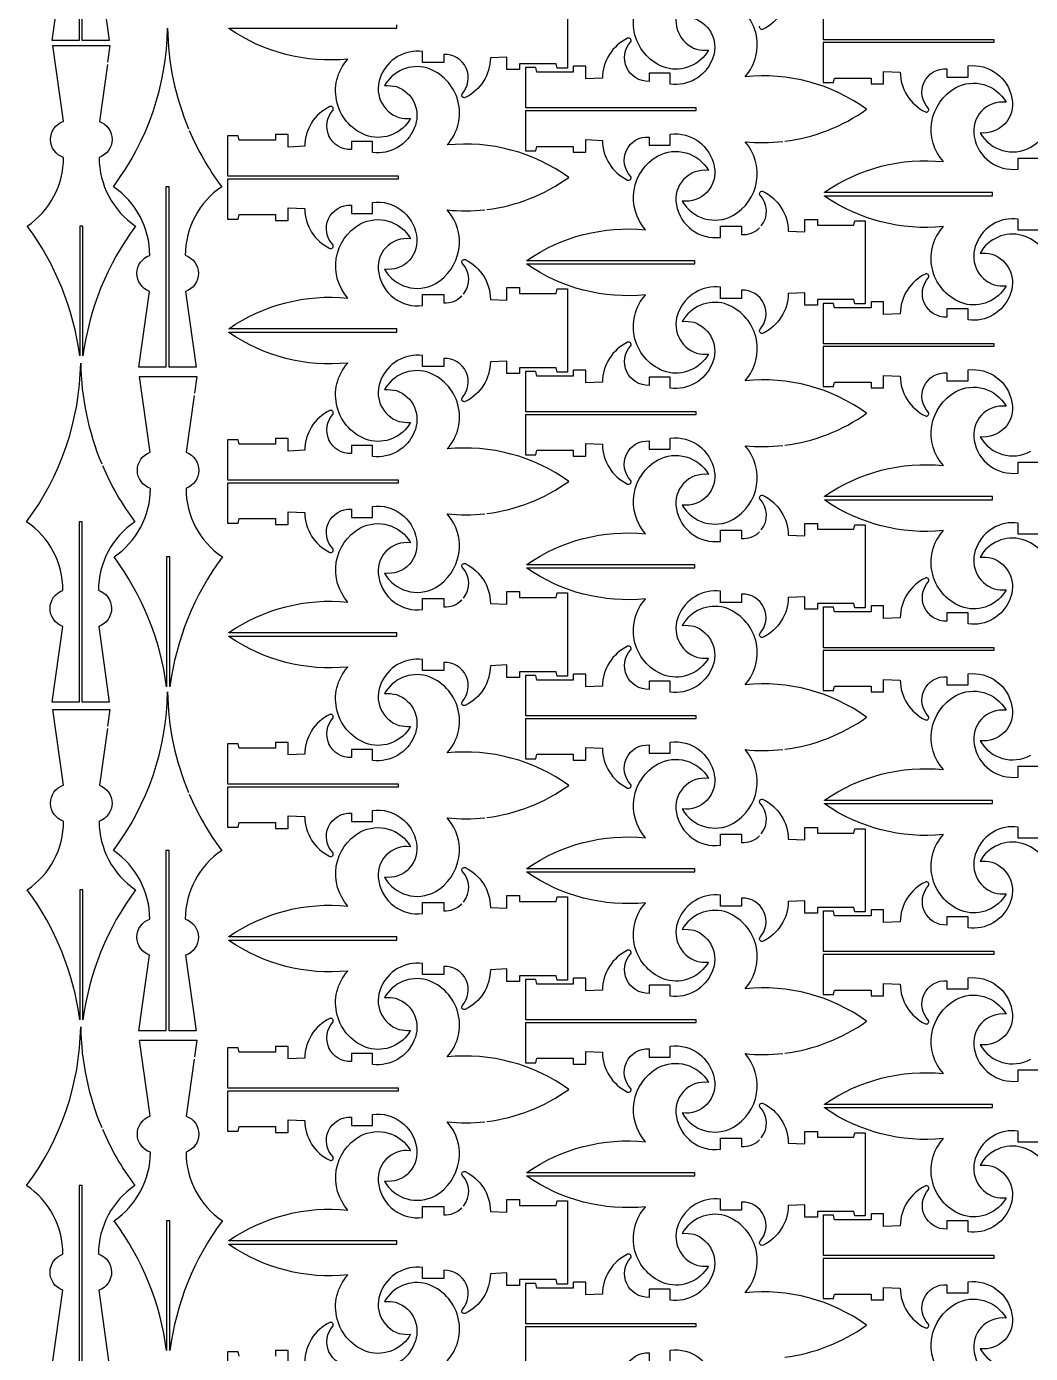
# Model space of a CAD drawing. Header units: millimetres. Extents: x 0 to 982, y 0 to 1994.
# Drawn here: x 0 to 485, y 972 to 1613 of the extents above; entities that cross this region are included whole.
import ezdxf

# ---------------------------------------------------------------- set-up
doc = ezdxf.new("R2010")
doc.units = ezdxf.units.MM
doc.layers.get('0').update_dxf_attribs({"color": 70})

msp = doc.modelspace()

# ---------------------------------------------------------------- linework, layer by layer
for points in [[(36.68, 1721.13, 0.060023), (52.37, 1693.91, 0.24714), (34.78, 1660.75), (34.79, 1660.74, -0.716421), (34.91, 1643.25), (34.9, 1643.24), (40.02, 1606.63, 0.000082), (26.96, 1606.63), (26.96, 1693.9), (25.41, 1693.9), (25.41, 1606.63), (12.35, 1606.63), (17.48, 1643.28), (17.47, 1643.29, -0.706462), (17.58, 1660.7), (17.59, 1660.71, 0.248519), (0, 1693.91, 0.158189), (26.18, 1770.63, 0.095578), (36.35, 1721.93)], [(261.59, 1633.45), (261.59, 1593.21), (256.54, 1593.21), (256.07, 1595.37), (238.46, 1595.37), (238.46, 1592.56), (232.34, 1592.56), (232.34, 1598.61), (224.31, 1598.27, -0.285476), (212.17, 1579.04, -0.693962), (210.59, 1580.73, 0.668348), (201.75, 1599.89), (201.75, 1595.91), (191.55, 1595.91), (191.55, 1601.26, 0.342044), (171.35, 1589.44, 0.442806), (180, 1569.39, 0.070962), (185.73, 1568.94, -0.342025), (165.3, 1560.35, -0.543378), (155.4, 1597.63, -0.178253), (97.9, 1612.4), (97.9, 1612.56), (179.11, 1612.56), (179.11, 1614.11)], [(315.35, 1622.44, 0.442806), (324, 1602.39, 0.070962), (329.73, 1601.94, -0.342025), (309.3, 1593.35, -0.543378), (299.4, 1630.63, -0.178253)], [(368.31, 1631.27, -0.285476), (356.17, 1612.04, -0.693962), (354.59, 1613.73, 0.668348)], [(366.63, 1557.88, 0.125752), (406.24, 1573.38, 0.183089), (347.44, 1589.08, 0.543378), (337.53, 1626.35, 0.342025)], [(385.24, 1626.5), (385.24, 1607.15), (467.73, 1607.15), (467.73, 1605.6), (385.24, 1605.6), (385.24, 1586.26), (390.29, 1586.26), (390.76, 1588.42), (408.37, 1588.42), (408.37, 1585.61), (414.49, 1585.61), (414.49, 1591.66), (422.52, 1591.32, 0.285657), (434.66, 1572.08, 0.693962), (436.24, 1573.77, -0.690194), (445.09, 1592.93), (445.09, 1588.95), (455.28, 1588.95), (455.28, 1594.3, -0.402273), (476.54, 1578.53, -0.514022), (461.1, 1561.98, 0.411255), (485.63, 1554.98, 0.476881), (491.44, 1590.67, 0.053172), (509.66, 1590.77)], [(322.83, 1617.32, -0.442806), (331.49, 1597.27, -0.342044), (311.28, 1585.45), (311.28, 1590.8), (301.09, 1590.8), (301.09, 1586.82, -0.668348), (292.24, 1605.98, 0.693962), (290.66, 1607.67, 0.285476), (278.52, 1588.43), (270.49, 1588.09), (270.49, 1594.15), (264.37, 1594.15), (264.37, 1591.33), (246.76, 1591.33), (246.29, 1593.5), (241.24, 1593.5), (241.24, 1574.15), (323.73, 1574.15), (323.73, 1572.6), (241.24, 1572.6), (241.24, 1553.26), (246.29, 1553.26), (246.76, 1555.42), (264.37, 1555.42), (264.37, 1552.61), (270.49, 1552.61), (270.49, 1558.66), (278.52, 1558.32, 0.285657), (290.66, 1539.08, 0.693962), (292.24, 1540.77, -0.690194), (301.09, 1559.93), (301.09, 1555.95), (311.28, 1555.95), (311.28, 1561.3, -0.402273), (332.54, 1545.53, -0.514022), (317.1, 1528.98, 0.411255), (341.63, 1521.98, 0.476881), (347.44, 1557.67, 0.053172), (365.66, 1557.77)], [(78.68, 1563.13, 0.060023), (94.37, 1535.91, 0.24714), (76.78, 1502.75), (76.79, 1502.74, -0.716421), (76.91, 1485.25), (76.9, 1485.24), (82.02, 1448.63, 0.000082), (68.96, 1448.63), (68.96, 1535.9), (67.41, 1535.9), (67.41, 1448.63), (54.35, 1448.63), (59.48, 1485.28), (59.47, 1485.29, -0.706462), (59.58, 1502.7), (59.59, 1502.71, 0.248519), (42, 1535.91, 0.158189), (68.18, 1612.63, 0.095578), (78.35, 1563.93)], [(39.08, 1594.98), (35.23, 1567.48), (35.24, 1567.46, -0.706462), (35.13, 1550.06), (35.12, 1550.05, 0.248519), (52.7, 1516.85, 0.127449), (27.29, 1454.08), (27.29, 1516.85), (25.74, 1516.85), (25.74, 1454.08, 0.127449), (0.33, 1516.85, 0.24714), (17.92, 1550.01), (17.91, 1550.02, -0.716421), (17.79, 1567.5), (17.8, 1567.52), (12.68, 1604.13), (40.36, 1604.13), (39.23, 1596.1)], [(222.63, 1524.88, 0.125752), (262.24, 1540.38, 0.183089), (203.44, 1556.08, 0.543378), (193.53, 1593.35, 0.342025), (173.1, 1584.77, -0.070962), (178.83, 1584.32, -0.442806), (187.49, 1564.27, -0.342044), (167.28, 1552.45), (167.28, 1557.8), (157.09, 1557.8), (157.09, 1553.82, -0.668348), (148.24, 1572.98, 0.693962), (146.66, 1574.67, 0.285476), (134.52, 1555.43), (126.49, 1555.09), (126.49, 1561.15), (120.37, 1561.15), (120.37, 1558.33), (102.76, 1558.33), (102.29, 1560.5), (97.24, 1560.5), (97.24, 1541.15), (179.73, 1541.15), (179.73, 1539.6), (97.24, 1539.6), (97.24, 1520.26), (102.29, 1520.26), (102.76, 1522.42), (120.37, 1522.42), (120.37, 1519.61), (126.49, 1519.61), (126.49, 1525.66), (134.52, 1525.32, 0.285657), (146.66, 1506.08, 0.693962), (148.24, 1507.77, -0.690194), (157.09, 1526.93), (157.09, 1522.95), (167.28, 1522.95), (167.28, 1528.3, -0.402273), (188.54, 1512.53, -0.514022), (173.1, 1495.98, 0.411255), (197.63, 1488.98, 0.476881), (203.44, 1524.67, 0.053172), (221.66, 1524.77)], [(489.75, 1514.91), (479.55, 1514.91), (479.55, 1520.26, 0.342044), (459.35, 1508.44, 0.442806), (468, 1488.39, 0.070962), (473.73, 1487.94, -0.342025), (453.3, 1479.35, -0.543378), (443.4, 1516.63, -0.178253), (385.9, 1531.4), (385.9, 1531.56), (467.11, 1531.56), (467.11, 1533.11), (385.9, 1533.11), (385.9, 1533.25, -0.178238), (443.4, 1548.03, -0.476881), (449.2, 1583.73, -0.411255), (473.73, 1576.73, 0.514022), (458.3, 1560.18, 0.402273), (479.55, 1544.41), (479.55, 1549.76), (489.75, 1549.76)], [(355.28, 1516.9, 0.382105), (354.59, 1531.94, -0.693962), (356.17, 1533.62, -0.285657), (368.31, 1514.39), (376.34, 1514.05), (376.34, 1520.1), (382.46, 1520.1), (382.46, 1517.29), (400.07, 1517.29), (400.54, 1519.45), (405.59, 1519.45), (405.59, 1479.21), (400.54, 1479.21), (400.07, 1481.37), (382.46, 1481.37), (382.46, 1478.56), (376.34, 1478.56), (376.34, 1484.61), (368.31, 1484.27, -0.285476), (356.17, 1465.04, -0.693962), (354.59, 1466.73, 0.668348), (345.75, 1485.89), (345.75, 1481.91), (335.55, 1481.91), (335.55, 1487.26, 0.342044), (315.35, 1475.44, 0.442806), (324, 1455.39, 0.070962), (329.73, 1454.94, -0.342025), (309.3, 1446.35, -0.543378), (299.4, 1483.63, -0.178253), (241.9, 1498.4), (241.9, 1498.56), (323.11, 1498.56), (323.11, 1500.11), (241.9, 1500.11), (241.9, 1500.25, -0.178238), (299.4, 1515.03, -0.476881), (305.2, 1550.73, -0.411255), (329.73, 1543.73, 0.514022), (314.3, 1527.18, 0.402273), (335.55, 1511.41), (335.55, 1516.76), (345.75, 1516.76), (345.75, 1512.77, 0.217338), (354.52, 1516.06)], [(211.28, 1483.9, 0.382105), (210.59, 1498.94, -0.693962), (212.17, 1500.62, -0.285657), (224.31, 1481.39), (232.34, 1481.05), (232.34, 1487.1), (238.46, 1487.1), (238.46, 1484.29), (256.07, 1484.29), (256.54, 1486.45), (261.59, 1486.45), (261.59, 1446.21), (256.54, 1446.21), (256.07, 1448.37), (238.46, 1448.37), (238.46, 1445.56), (232.34, 1445.56), (232.34, 1451.61), (224.31, 1451.27, -0.285476), (212.17, 1432.04, -0.693962), (210.59, 1433.73, 0.668348), (201.75, 1452.89), (201.75, 1448.91), (191.55, 1448.91), (191.55, 1454.26, 0.342044), (171.35, 1442.44, 0.442806), (180, 1422.39, 0.070962), (185.73, 1421.94, -0.342025), (165.3, 1413.35, -0.543378), (155.4, 1450.63, -0.178253), (97.9, 1465.4), (97.9, 1465.56), (179.11, 1465.56), (179.11, 1467.11), (97.9, 1467.11), (97.9, 1467.25, -0.178238), (155.4, 1482.03, -0.476881), (161.2, 1517.73, -0.411255), (185.73, 1510.73, 0.514022), (170.3, 1494.18, 0.402273), (191.55, 1478.41), (191.55, 1483.76), (201.75, 1483.76), (201.75, 1479.77, 0.217338), (210.52, 1483.06)], [(491.44, 1475.08, 0.543378), (481.53, 1512.35, 0.342025), (461.1, 1503.77, -0.070962), (466.83, 1503.32, -0.442806), (475.49, 1483.27, -0.342044), (455.28, 1471.45), (455.28, 1476.8), (445.09, 1476.8), (445.09, 1472.82, -0.668348), (436.24, 1491.98, 0.693962), (434.66, 1493.67, 0.285476), (422.52, 1474.43), (414.49, 1474.09), (414.49, 1480.15), (408.37, 1480.15), (408.37, 1477.33), (390.76, 1477.33), (390.29, 1479.5), (385.24, 1479.5), (385.24, 1460.15), (467.73, 1460.15), (467.73, 1458.6), (385.24, 1458.6), (385.24, 1439.26), (390.29, 1439.26), (390.76, 1441.42), (408.37, 1441.42), (408.37, 1438.61), (414.49, 1438.61), (414.49, 1444.66), (422.52, 1444.32, 0.285657), (434.66, 1425.08, 0.693962), (436.24, 1426.77, -0.690194), (445.09, 1445.93), (445.09, 1441.95), (455.28, 1441.95), (455.28, 1447.3, -0.402273), (476.54, 1431.53, -0.514022), (461.1, 1414.98, 0.411255), (485.63, 1407.98, 0.476881)], [(366.63, 1410.88, 0.125752), (406.24, 1426.38, 0.183089), (347.44, 1442.08, 0.543378), (337.53, 1479.35, 0.342025), (317.1, 1470.77, -0.070962), (322.83, 1470.32, -0.442806), (331.49, 1450.27, -0.342044), (311.28, 1438.45), (311.28, 1443.8), (301.09, 1443.8), (301.09, 1439.82, -0.668348), (292.24, 1458.98, 0.693962), (290.66, 1460.67, 0.285476), (278.52, 1441.43), (270.49, 1441.09), (270.49, 1447.15), (264.37, 1447.15), (264.37, 1444.33), (246.76, 1444.33), (246.29, 1446.5), (241.24, 1446.5), (241.24, 1427.15), (323.73, 1427.15), (323.73, 1425.6), (241.24, 1425.6), (241.24, 1406.26), (246.29, 1406.26), (246.76, 1408.42), (264.37, 1408.42), (264.37, 1405.61), (270.49, 1405.61), (270.49, 1411.66), (278.52, 1411.32, 0.285657), (290.66, 1392.08, 0.693962), (292.24, 1393.77, -0.690194), (301.09, 1412.93), (301.09, 1408.95), (311.28, 1408.95), (311.28, 1414.3, -0.402273), (332.54, 1398.53, -0.514022), (317.1, 1381.98, 0.411255), (341.63, 1374.98, 0.476881), (347.44, 1410.67, 0.053172), (365.66, 1410.77)], [(36.68, 1401.13, 0.060023), (52.37, 1373.91, 0.24714), (34.78, 1340.75), (34.79, 1340.74, -0.716421), (34.91, 1323.25), (34.9, 1323.24), (40.02, 1286.63, 0.000082), (26.96, 1286.63), (26.96, 1373.9), (25.41, 1373.9), (25.41, 1286.63), (12.35, 1286.63), (17.48, 1323.28), (17.47, 1323.29, -0.706462), (17.58, 1340.7), (17.59, 1340.71, 0.248519), (0, 1373.91, 0.158189), (26.18, 1450.63, 0.095578), (36.35, 1401.93)], [(81.08, 1434.98), (77.23, 1407.48), (77.24, 1407.46, -0.706462), (77.13, 1390.06), (77.12, 1390.05, 0.248519), (94.7, 1356.85, 0.127449), (69.29, 1294.08), (69.29, 1356.85), (67.74, 1356.85), (67.74, 1294.08, 0.127449), (42.33, 1356.85, 0.24714), (59.92, 1390.01), (59.91, 1390.02, -0.716421), (59.79, 1407.5), (59.8, 1407.52), (54.68, 1444.13), (82.36, 1444.13), (81.23, 1436.1)], [(222.63, 1377.88, 0.125752), (262.24, 1393.38, 0.183089), (203.44, 1409.08, 0.543378), (193.53, 1446.35, 0.342025), (173.1, 1437.77, -0.070962), (178.83, 1437.32, -0.442806), (187.49, 1417.27, -0.342044), (167.28, 1405.45), (167.28, 1410.8), (157.09, 1410.8), (157.09, 1406.82, -0.668348), (148.24, 1425.98, 0.693962), (146.66, 1427.67, 0.285476), (134.52, 1408.43), (126.49, 1408.09), (126.49, 1414.15), (120.37, 1414.15), (120.37, 1411.33), (102.76, 1411.33), (102.29, 1413.5), (97.24, 1413.5), (97.24, 1394.15), (179.73, 1394.15), (179.73, 1392.6), (97.24, 1392.6), (97.24, 1373.26), (102.29, 1373.26), (102.76, 1375.42), (120.37, 1375.42), (120.37, 1372.61), (126.49, 1372.61), (126.49, 1378.66), (134.52, 1378.32, 0.285657), (146.66, 1359.08, 0.693962), (148.24, 1360.77, -0.690194), (157.09, 1379.93), (157.09, 1375.95), (167.28, 1375.95), (167.28, 1381.3, -0.402273), (188.54, 1365.53, -0.514022), (173.1, 1348.98, 0.411255), (197.63, 1341.98, 0.476881), (203.44, 1377.67, 0.053172), (221.66, 1377.77)], [(489.75, 1367.91), (479.55, 1367.91), (479.55, 1373.26, 0.342044), (459.35, 1361.44, 0.442806), (468, 1341.39, 0.070962), (473.73, 1340.94, -0.342025), (453.3, 1332.35, -0.543378), (443.4, 1369.63, -0.178253), (385.9, 1384.4), (385.9, 1384.56), (467.11, 1384.56), (467.11, 1386.11), (385.9, 1386.11), (385.9, 1386.25, -0.178238), (443.4, 1401.03, -0.476881), (449.2, 1436.73, -0.411255), (473.73, 1429.73, 0.514022), (458.3, 1413.18, 0.402273), (479.55, 1397.41), (479.55, 1402.76), (489.75, 1402.76)], [(355.28, 1369.9, 0.382105), (354.59, 1384.94, -0.693962), (356.17, 1386.62, -0.285657), (368.31, 1367.39), (376.34, 1367.05), (376.34, 1373.1), (382.46, 1373.1), (382.46, 1370.29), (400.07, 1370.29), (400.54, 1372.45), (405.59, 1372.45), (405.59, 1332.21), (400.54, 1332.21), (400.07, 1334.37), (382.46, 1334.37), (382.46, 1331.56), (376.34, 1331.56), (376.34, 1337.61), (368.31, 1337.27, -0.285476), (356.17, 1318.04, -0.693962), (354.59, 1319.73, 0.668348), (345.75, 1338.89), (345.75, 1334.91), (335.55, 1334.91), (335.55, 1340.26, 0.342044), (315.35, 1328.44, 0.442806), (324, 1308.39, 0.070962), (329.73, 1307.94, -0.342025), (309.3, 1299.35, -0.543378), (299.4, 1336.63, -0.178253), (241.9, 1351.4), (241.9, 1351.56), (323.11, 1351.56), (323.11, 1353.11), (241.9, 1353.11), (241.9, 1353.25, -0.178238), (299.4, 1368.03, -0.476881), (305.2, 1403.73, -0.411255), (329.73, 1396.73, 0.514022), (314.3, 1380.18, 0.402273), (335.55, 1364.41), (335.55, 1369.76), (345.75, 1369.76), (345.75, 1365.77, 0.217338), (354.52, 1369.06)], [(211.28, 1336.9, 0.382105), (210.59, 1351.94, -0.693962), (212.17, 1353.62, -0.285657), (224.31, 1334.39), (232.34, 1334.05), (232.34, 1340.1), (238.46, 1340.1), (238.46, 1337.29), (256.07, 1337.29), (256.54, 1339.45), (261.59, 1339.45), (261.59, 1299.21), (256.54, 1299.21), (256.07, 1301.37), (238.46, 1301.37), (238.46, 1298.56), (232.34, 1298.56), (232.34, 1304.61), (224.31, 1304.27, -0.285476), (212.17, 1285.04, -0.693962), (210.59, 1286.73, 0.668348), (201.75, 1305.89), (201.75, 1301.91), (191.55, 1301.91), (191.55, 1307.26, 0.342044), (171.35, 1295.44, 0.442806), (180, 1275.39, 0.070962), (185.73, 1274.94, -0.342025), (165.3, 1266.35, -0.543378), (155.4, 1303.63, -0.178253), (97.9, 1318.4), (97.9, 1318.56), (179.11, 1318.56), (179.11, 1320.11), (97.9, 1320.11), (97.9, 1320.25, -0.178238), (155.4, 1335.03, -0.476881), (161.2, 1370.73, -0.411255), (185.73, 1363.73, 0.514022), (170.3, 1347.18, 0.402273), (191.55, 1331.41), (191.55, 1336.76), (201.75, 1336.76), (201.75, 1332.77, 0.217338), (210.52, 1336.06)], [(491.44, 1328.08, 0.543378), (481.53, 1365.35, 0.342025), (461.1, 1356.77, -0.070962), (466.83, 1356.32, -0.442806), (475.49, 1336.27, -0.342044), (455.28, 1324.45), (455.28, 1329.8), (445.09, 1329.8), (445.09, 1325.82, -0.668348), (436.24, 1344.98, 0.693962), (434.66, 1346.67, 0.285476), (422.52, 1327.43), (414.49, 1327.09), (414.49, 1333.15), (408.37, 1333.15), (408.37, 1330.33), (390.76, 1330.33), (390.29, 1332.5), (385.24, 1332.5), (385.24, 1313.15), (467.73, 1313.15), (467.73, 1311.6), (385.24, 1311.6), (385.24, 1292.26), (390.29, 1292.26), (390.76, 1294.42), (408.37, 1294.42), (408.37, 1291.61), (414.49, 1291.61), (414.49, 1297.66), (422.52, 1297.32, 0.285657), (434.66, 1278.08, 0.693962), (436.24, 1279.77, -0.690194), (445.09, 1298.93), (445.09, 1294.95), (455.28, 1294.95), (455.28, 1300.3, -0.402273), (476.54, 1284.53, -0.514022), (461.1, 1267.98, 0.411255), (485.63, 1260.98, 0.476881)], [(366.63, 1263.88, 0.125752), (406.24, 1279.38, 0.183089), (347.44, 1295.08, 0.543378), (337.53, 1332.35, 0.342025), (317.1, 1323.77, -0.070962), (322.83, 1323.32, -0.442806), (331.49, 1303.27, -0.342044), (311.28, 1291.45), (311.28, 1296.8), (301.09, 1296.8), (301.09, 1292.82, -0.668348), (292.24, 1311.98, 0.693962), (290.66, 1313.67, 0.285476), (278.52, 1294.43), (270.49, 1294.09), (270.49, 1300.15), (264.37, 1300.15), (264.37, 1297.33), (246.76, 1297.33), (246.29, 1299.5), (241.24, 1299.5), (241.24, 1280.15), (323.73, 1280.15), (323.73, 1278.6), (241.24, 1278.6), (241.24, 1259.26), (246.29, 1259.26), (246.76, 1261.42), (264.37, 1261.42), (264.37, 1258.61), (270.49, 1258.61), (270.49, 1264.66), (278.52, 1264.32, 0.285657), (290.66, 1245.08, 0.693962), (292.24, 1246.77, -0.690194), (301.09, 1265.93), (301.09, 1261.95), (311.28, 1261.95), (311.28, 1267.3, -0.402273), (332.54, 1251.53, -0.514022), (317.1, 1234.98, 0.411255), (341.63, 1227.98, 0.476881), (347.44, 1263.67, 0.053172), (365.66, 1263.77)], [(222.63, 1230.88, 0.125752), (262.24, 1246.38, 0.183089), (203.44, 1262.08, 0.543378), (193.53, 1299.35, 0.342025), (173.1, 1290.77, -0.070962), (178.83, 1290.32, -0.442806), (187.49, 1270.27, -0.342044), (167.28, 1258.45), (167.28, 1263.8), (157.09, 1263.8), (157.09, 1259.82, -0.668348), (148.24, 1278.98, 0.693962), (146.66, 1280.67, 0.285476), (134.52, 1261.43), (126.49, 1261.09), (126.49, 1267.15), (120.37, 1267.15), (120.37, 1264.33), (102.76, 1264.33), (102.29, 1266.5), (97.24, 1266.5), (97.24, 1247.15), (179.73, 1247.15), (179.73, 1245.6), (97.24, 1245.6), (97.24, 1226.26), (102.29, 1226.26), (102.76, 1228.42), (120.37, 1228.42), (120.37, 1225.61), (126.49, 1225.61), (126.49, 1231.66), (134.52, 1231.32, 0.285657), (146.66, 1212.08, 0.693962), (148.24, 1213.77, -0.690194), (157.09, 1232.93), (157.09, 1228.95), (167.28, 1228.95), (167.28, 1234.3, -0.402273), (188.54, 1218.53, -0.514022), (173.1, 1201.98, 0.411255), (197.63, 1194.98, 0.476881), (203.44, 1230.67, 0.053172), (221.66, 1230.77)], [(78.68, 1242.13, 0.060023), (94.37, 1214.91, 0.24714), (76.78, 1181.75), (76.79, 1181.74, -0.716421), (76.91, 1164.25), (76.9, 1164.24), (82.02, 1127.63, 0.000082), (68.96, 1127.63), (68.96, 1214.9), (67.41, 1214.9), (67.41, 1127.63), (54.35, 1127.63), (59.48, 1164.28), (59.47, 1164.29, -0.706462), (59.58, 1181.7), (59.59, 1181.71, 0.248519), (42, 1214.91, 0.158189), (68.18, 1291.63, 0.095578), (78.35, 1242.93)], [(489.75, 1220.91), (479.55, 1220.91), (479.55, 1226.26, 0.342044), (459.35, 1214.44, 0.442806), (468, 1194.39, 0.070962), (473.73, 1193.94, -0.342025), (453.3, 1185.35, -0.543378), (443.4, 1222.63, -0.178253), (385.9, 1237.4), (385.9, 1237.56), (467.11, 1237.56), (467.11, 1239.11), (385.9, 1239.11), (385.9, 1239.25, -0.178238), (443.4, 1254.03, -0.476881), (449.2, 1289.73, -0.411255), (473.73, 1282.73, 0.514022), (458.3, 1266.18, 0.402273), (479.55, 1250.41), (479.55, 1255.76), (489.75, 1255.76)], [(39.08, 1273.98), (35.23, 1246.48), (35.24, 1246.46, -0.706462), (35.13, 1229.06), (35.12, 1229.05, 0.248519), (52.7, 1195.85, 0.127449), (27.29, 1133.08), (27.29, 1195.85), (25.74, 1195.85), (25.74, 1133.08, 0.127449), (0.33, 1195.85, 0.24714), (17.92, 1229.01), (17.91, 1229.02, -0.716421), (17.79, 1246.5), (17.8, 1246.52), (12.68, 1283.13), (40.36, 1283.13), (39.23, 1275.1)], [(355.28, 1222.9, 0.382105), (354.59, 1237.94, -0.693962), (356.17, 1239.62, -0.285657), (368.31, 1220.39), (376.34, 1220.05), (376.34, 1226.1), (382.46, 1226.1), (382.46, 1223.29), (400.07, 1223.29), (400.54, 1225.45), (405.59, 1225.45), (405.59, 1185.21), (400.54, 1185.21), (400.07, 1187.37), (382.46, 1187.37), (382.46, 1184.56), (376.34, 1184.56), (376.34, 1190.61), (368.31, 1190.27, -0.285476), (356.17, 1171.04, -0.693962), (354.59, 1172.73, 0.668348), (345.75, 1191.89), (345.75, 1187.91), (335.55, 1187.91), (335.55, 1193.26, 0.342044), (315.35, 1181.44, 0.442806), (324, 1161.39, 0.070962), (329.73, 1160.94, -0.342025), (309.3, 1152.35, -0.543378), (299.4, 1189.63, -0.178253), (241.9, 1204.4), (241.9, 1204.56), (323.11, 1204.56), (323.11, 1206.11), (241.9, 1206.11), (241.9, 1206.25, -0.178238), (299.4, 1221.03, -0.476881), (305.2, 1256.73, -0.411255), (329.73, 1249.73, 0.514022), (314.3, 1233.18, 0.402273), (335.55, 1217.41), (335.55, 1222.76), (345.75, 1222.76), (345.75, 1218.77, 0.217338), (354.52, 1222.06)], [(211.28, 1189.9, 0.382105), (210.59, 1204.94, -0.693962), (212.17, 1206.62, -0.285657), (224.31, 1187.39), (232.34, 1187.05), (232.34, 1193.1), (238.46, 1193.1), (238.46, 1190.29), (256.07, 1190.29), (256.54, 1192.45), (261.59, 1192.45), (261.59, 1152.21), (256.54, 1152.21), (256.07, 1154.37), (238.46, 1154.37), (238.46, 1151.56), (232.34, 1151.56), (232.34, 1157.61), (224.31, 1157.27, -0.285476), (212.17, 1138.04, -0.693962), (210.59, 1139.73, 0.668348), (201.75, 1158.89), (201.75, 1154.91), (191.55, 1154.91), (191.55, 1160.26, 0.342044), (171.35, 1148.44, 0.442806), (180, 1128.39, 0.070962), (185.73, 1127.94, -0.342025), (165.3, 1119.35, -0.543378), (155.4, 1156.63, -0.178253), (97.9, 1171.4), (97.9, 1171.56), (179.11, 1171.56), (179.11, 1173.11), (97.9, 1173.11), (97.9, 1173.25, -0.178238), (155.4, 1188.03, -0.476881), (161.2, 1223.73, -0.411255), (185.73, 1216.73, 0.514022), (170.3, 1200.18, 0.402273), (191.55, 1184.41), (191.55, 1189.76), (201.75, 1189.76), (201.75, 1185.77, 0.217338), (210.52, 1189.06)], [(491.44, 1181.08, 0.543378), (481.53, 1218.35, 0.342025), (461.1, 1209.77, -0.070962), (466.83, 1209.32, -0.442806), (475.49, 1189.27, -0.342044), (455.28, 1177.45), (455.28, 1182.8), (445.09, 1182.8), (445.09, 1178.82, -0.668348), (436.24, 1197.98, 0.693962), (434.66, 1199.67, 0.285476), (422.52, 1180.43), (414.49, 1180.09), (414.49, 1186.15), (408.37, 1186.15), (408.37, 1183.33), (390.76, 1183.33), (390.29, 1185.5), (385.24, 1185.5), (385.24, 1166.15), (467.73, 1166.15), (467.73, 1164.6), (385.24, 1164.6), (385.24, 1145.26), (390.29, 1145.26), (390.76, 1147.42), (408.37, 1147.42), (408.37, 1144.61), (414.49, 1144.61), (414.49, 1150.66), (422.52, 1150.32, 0.285657), (434.66, 1131.08, 0.693962), (436.24, 1132.77, -0.690194), (445.09, 1151.93), (445.09, 1147.95), (455.28, 1147.95), (455.28, 1153.3, -0.402273), (476.54, 1137.53, -0.514022), (461.1, 1120.98, 0.411255), (485.63, 1113.98, 0.476881)], [(366.63, 1116.88, 0.125752), (406.24, 1132.38, 0.183089), (347.44, 1148.08, 0.543378), (337.53, 1185.35, 0.342025), (317.1, 1176.77, -0.070962), (322.83, 1176.32, -0.442806), (331.49, 1156.27, -0.342044), (311.28, 1144.45), (311.28, 1149.8), (301.09, 1149.8), (301.09, 1145.82, -0.668348), (292.24, 1164.98, 0.693962), (290.66, 1166.67, 0.285476), (278.52, 1147.43), (270.49, 1147.09), (270.49, 1153.15), (264.37, 1153.15), (264.37, 1150.33), (246.76, 1150.33), (246.29, 1152.5), (241.24, 1152.5), (241.24, 1133.15), (323.73, 1133.15), (323.73, 1131.6), (241.24, 1131.6), (241.24, 1112.26), (246.29, 1112.26), (246.76, 1114.42), (264.37, 1114.42), (264.37, 1111.61), (270.49, 1111.61), (270.49, 1117.66), (278.52, 1117.32, 0.285657), (290.66, 1098.08, 0.693962), (292.24, 1099.77, -0.690194), (301.09, 1118.93), (301.09, 1114.95), (311.28, 1114.95), (311.28, 1120.3, -0.402273), (332.54, 1104.53, -0.514022), (317.1, 1087.98, 0.411255), (341.63, 1080.98, 0.476881), (347.44, 1116.67, 0.053172), (365.66, 1116.77)], [(222.63, 1083.88, 0.125752), (262.24, 1099.38, 0.183089), (203.44, 1115.08, 0.543378), (193.53, 1152.35, 0.342025), (173.1, 1143.77, -0.070962), (178.83, 1143.32, -0.442806), (187.49, 1123.27, -0.342044), (167.28, 1111.45), (167.28, 1116.8), (157.09, 1116.8), (157.09, 1112.82, -0.668348), (148.24, 1131.98, 0.693962), (146.66, 1133.67, 0.285476), (134.52, 1114.43), (126.49, 1114.09), (126.49, 1120.15), (120.37, 1120.15), (120.37, 1117.33), (102.76, 1117.33), (102.29, 1119.5), (97.24, 1119.5), (97.24, 1100.15), (179.73, 1100.15), (179.73, 1098.6), (97.24, 1098.6), (97.24, 1079.26), (102.29, 1079.26), (102.76, 1081.42), (120.37, 1081.42), (120.37, 1078.61), (126.49, 1078.61), (126.49, 1084.66), (134.52, 1084.32, 0.285657), (146.66, 1065.08, 0.693962), (148.24, 1066.77, -0.690194), (157.09, 1085.93), (157.09, 1081.95), (167.28, 1081.95), (167.28, 1087.3, -0.402273), (188.54, 1071.53, -0.514022), (173.1, 1054.98, 0.411255), (197.63, 1047.98, 0.476881), (203.44, 1083.67, 0.053172), (221.66, 1083.77)], [(489.75, 1073.91), (479.55, 1073.91), (479.55, 1079.26, 0.342044), (459.35, 1067.44, 0.442806), (468, 1047.39, 0.070962), (473.73, 1046.94, -0.342025), (453.3, 1038.35, -0.543378), (443.4, 1075.63, -0.178253), (385.9, 1090.4), (385.9, 1090.56), (467.11, 1090.56), (467.11, 1092.11), (385.9, 1092.11), (385.9, 1092.25, -0.178238), (443.4, 1107.03, -0.476881), (449.2, 1142.73, -0.411255), (473.73, 1135.73, 0.514022), (458.3, 1119.18, 0.402273), (479.55, 1103.41), (479.55, 1108.76), (489.75, 1108.76)], [(36.68, 1080.13, 0.060023), (52.37, 1052.91, 0.24714), (34.78, 1019.75), (34.79, 1019.74, -0.716421), (34.91, 1002.25), (34.9, 1002.24), (40.02, 965.63, 0.000082), (26.96, 965.63), (26.96, 1052.9), (25.41, 1052.9), (25.41, 965.63), (12.35, 965.63), (17.48, 1002.28), (17.47, 1002.29, -0.706462), (17.58, 1019.7), (17.59, 1019.71, 0.248519), (0, 1052.91, 0.158189), (26.18, 1129.63, 0.095578), (36.35, 1080.93)], [(81.08, 1113.98), (77.23, 1086.48), (77.24, 1086.46, -0.706462), (77.13, 1069.06), (77.12, 1069.05, 0.248519), (94.7, 1035.85, 0.127449), (69.29, 973.08), (69.29, 1035.85), (67.74, 1035.85), (67.74, 973.08, 0.127449), (42.33, 1035.85, 0.24714), (59.92, 1069.01), (59.91, 1069.02, -0.716421), (59.79, 1086.5), (59.8, 1086.52), (54.68, 1123.13), (82.36, 1123.13), (81.23, 1115.1)], [(355.28, 1075.9, 0.382105), (354.59, 1090.94, -0.693962), (356.17, 1092.62, -0.285657), (368.31, 1073.39), (376.34, 1073.05), (376.34, 1079.1), (382.46, 1079.1), (382.46, 1076.29), (400.07, 1076.29), (400.54, 1078.45), (405.59, 1078.45), (405.59, 1038.21), (400.54, 1038.21), (400.07, 1040.37), (382.46, 1040.37), (382.46, 1037.56), (376.34, 1037.56), (376.34, 1043.61), (368.31, 1043.27, -0.285476), (356.17, 1024.04, -0.693962), (354.59, 1025.73, 0.668348), (345.75, 1044.89), (345.75, 1040.91), (335.55, 1040.91), (335.55, 1046.26, 0.342044), (315.35, 1034.44, 0.442806), (324, 1014.39, 0.070962), (329.73, 1013.94, -0.342025), (309.3, 1005.35, -0.543378), (299.4, 1042.63, -0.178253), (241.9, 1057.4), (241.9, 1057.56), (323.11, 1057.56), (323.11, 1059.11), (241.9, 1059.11), (241.9, 1059.25, -0.178238), (299.4, 1074.03, -0.476881), (305.2, 1109.73, -0.411255), (329.73, 1102.73, 0.514022), (314.3, 1086.18, 0.402273), (335.55, 1070.41), (335.55, 1075.76), (345.75, 1075.76), (345.75, 1071.77, 0.217338), (354.52, 1075.06)], [(211.28, 1042.9, 0.382105), (210.59, 1057.94, -0.693962), (212.17, 1059.62, -0.285657), (224.31, 1040.39), (232.34, 1040.05), (232.34, 1046.1), (238.46, 1046.1), (238.46, 1043.29), (256.07, 1043.29), (256.54, 1045.45), (261.59, 1045.45), (261.59, 1005.21), (256.54, 1005.21), (256.07, 1007.37), (238.46, 1007.37), (238.46, 1004.56), (232.34, 1004.56), (232.34, 1010.61), (224.31, 1010.27, -0.285476), (212.17, 991.04, -0.693962), (210.59, 992.73, 0.668348), (201.75, 1011.89), (201.75, 1007.91), (191.55, 1007.91), (191.55, 1013.26, 0.342044), (171.35, 1001.44, 0.442806), (180, 981.39, 0.070962), (185.73, 980.94, -0.342025), (165.3, 972.35, -0.543378), (155.4, 1009.63, -0.178253), (97.9, 1024.4), (97.9, 1024.56), (179.11, 1024.56), (179.11, 1026.11), (97.9, 1026.11), (97.9, 1026.25, -0.178238), (155.4, 1041.03, -0.476881), (161.2, 1076.73, -0.411255), (185.73, 1069.73, 0.514022), (170.3, 1053.18, 0.402273), (191.55, 1037.41), (191.55, 1042.76), (201.75, 1042.76), (201.75, 1038.77, 0.217338), (210.52, 1042.06)], [(491.44, 1034.08, 0.543378), (481.53, 1071.35, 0.342025), (461.1, 1062.77, -0.070962), (466.83, 1062.32, -0.442806), (475.49, 1042.27, -0.342044), (455.28, 1030.45), (455.28, 1035.8), (445.09, 1035.8), (445.09, 1031.82, -0.668348), (436.24, 1050.98, 0.693962), (434.66, 1052.67, 0.285476), (422.52, 1033.43), (414.49, 1033.09), (414.49, 1039.15), (408.37, 1039.15), (408.37, 1036.33), (390.76, 1036.33), (390.29, 1038.5), (385.24, 1038.5), (385.24, 1019.15), (467.73, 1019.15), (467.73, 1017.6), (385.24, 1017.6), (385.24, 998.26), (390.29, 998.26), (390.76, 1000.42), (408.37, 1000.42), (408.37, 997.61), (414.49, 997.61), (414.49, 1003.66), (422.52, 1003.32, 0.285657), (434.66, 984.08, 0.693962), (436.24, 985.77, -0.690194), (445.09, 1004.93), (445.09, 1000.95), (455.28, 1000.95), (455.28, 1006.3, -0.402273), (476.54, 990.53, -0.514022), (461.1, 973.98, 0.411255), (485.63, 966.98, 0.476881)], [(366.63, 969.88, 0.125752), (406.24, 985.38, 0.183089), (347.44, 1001.08, 0.543378), (337.53, 1038.35, 0.342025), (317.1, 1029.77, -0.070962), (322.83, 1029.32, -0.442806), (331.49, 1009.27, -0.342044), (311.28, 997.45), (311.28, 1002.8), (301.09, 1002.8), (301.09, 998.82, -0.668348), (292.24, 1017.98, 0.693962), (290.66, 1019.67, 0.285476), (278.52, 1000.43), (270.49, 1000.09), (270.49, 1006.15), (264.37, 1006.15), (264.37, 1003.33), (246.76, 1003.33), (246.29, 1005.5), (241.24, 1005.5), (241.24, 986.15), (323.73, 986.15), (323.73, 984.6), (241.24, 984.6), (241.24, 965.26)], [(203.44, 968.08, 0.543378), (193.53, 1005.35, 0.342025), (173.1, 996.77, -0.070962), (178.83, 996.32, -0.442806), (187.49, 976.27, -0.342044), (167.28, 964.45)], [(443.4, 960.03, -0.476881), (449.2, 995.73, -0.411255), (473.73, 988.73, 0.514022), (458.3, 972.18, 0.402273), (479.55, 956.41)], [(157.09, 965.82, -0.668348), (148.24, 984.98, 0.693962), (146.66, 986.67, 0.285476), (134.52, 967.43)], [(292.24, 952.77, -0.690194), (301.09, 971.93), (301.09, 967.95)], [(311.28, 967.95), (311.28, 973.3, -0.402273), (332.54, 957.53, -0.514022)]]:
    msp.add_lwpolyline(points, format="xyb")
for points in [[(102.76, 970.33), (102.29, 972.5), (97.24, 972.5), (97.24, 953.15)], [(126.49, 967.09), (126.49, 973.15), (120.37, 973.15), (120.37, 970.33)]]:
    msp.add_lwpolyline(points)

doc.saveas('drawing.dxf')
